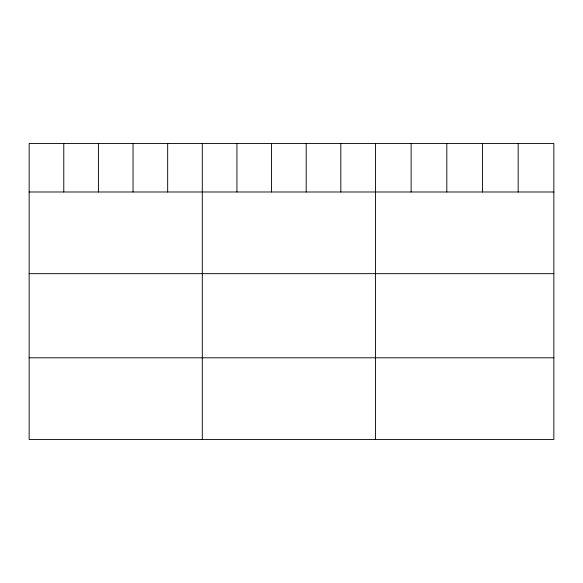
<?xml version="1.0" encoding="UTF-8"?>
<svg xmlns="http://www.w3.org/2000/svg" width="583" height="583" viewBox="0 0 583 583"><rect width="100%" height="100%" fill="white"/><g stroke="black" fill="none" stroke-linecap="round" stroke-linejoin="round"><path stroke-width="0.87" d="M553.85 191.989L553.85 439.48L29.15 439.48L29.15 143.52L553.85 143.52L553.85 191.989L29.15 191.989M29.15 273.66L553.85 273.66M29.15 357.809L553.85 357.809M518.17 143.52L518.17 191.989M482.491 143.52L482.491 191.989M446.811 143.52L446.811 191.989M411.132 143.52L411.132 191.989M375.452 143.52L375.452 439.48M340.822 143.52L340.822 191.989M306.192 143.52L306.192 191.989M271.561 143.52L271.561 191.989M236.931 143.52L236.931 191.989M202.301 143.52L202.301 439.48M167.671 143.52L167.671 191.989M133.041 143.52L133.041 191.989M98.41 143.52L98.41 191.989M63.78 143.52L63.78 191.989"/></g></svg>
